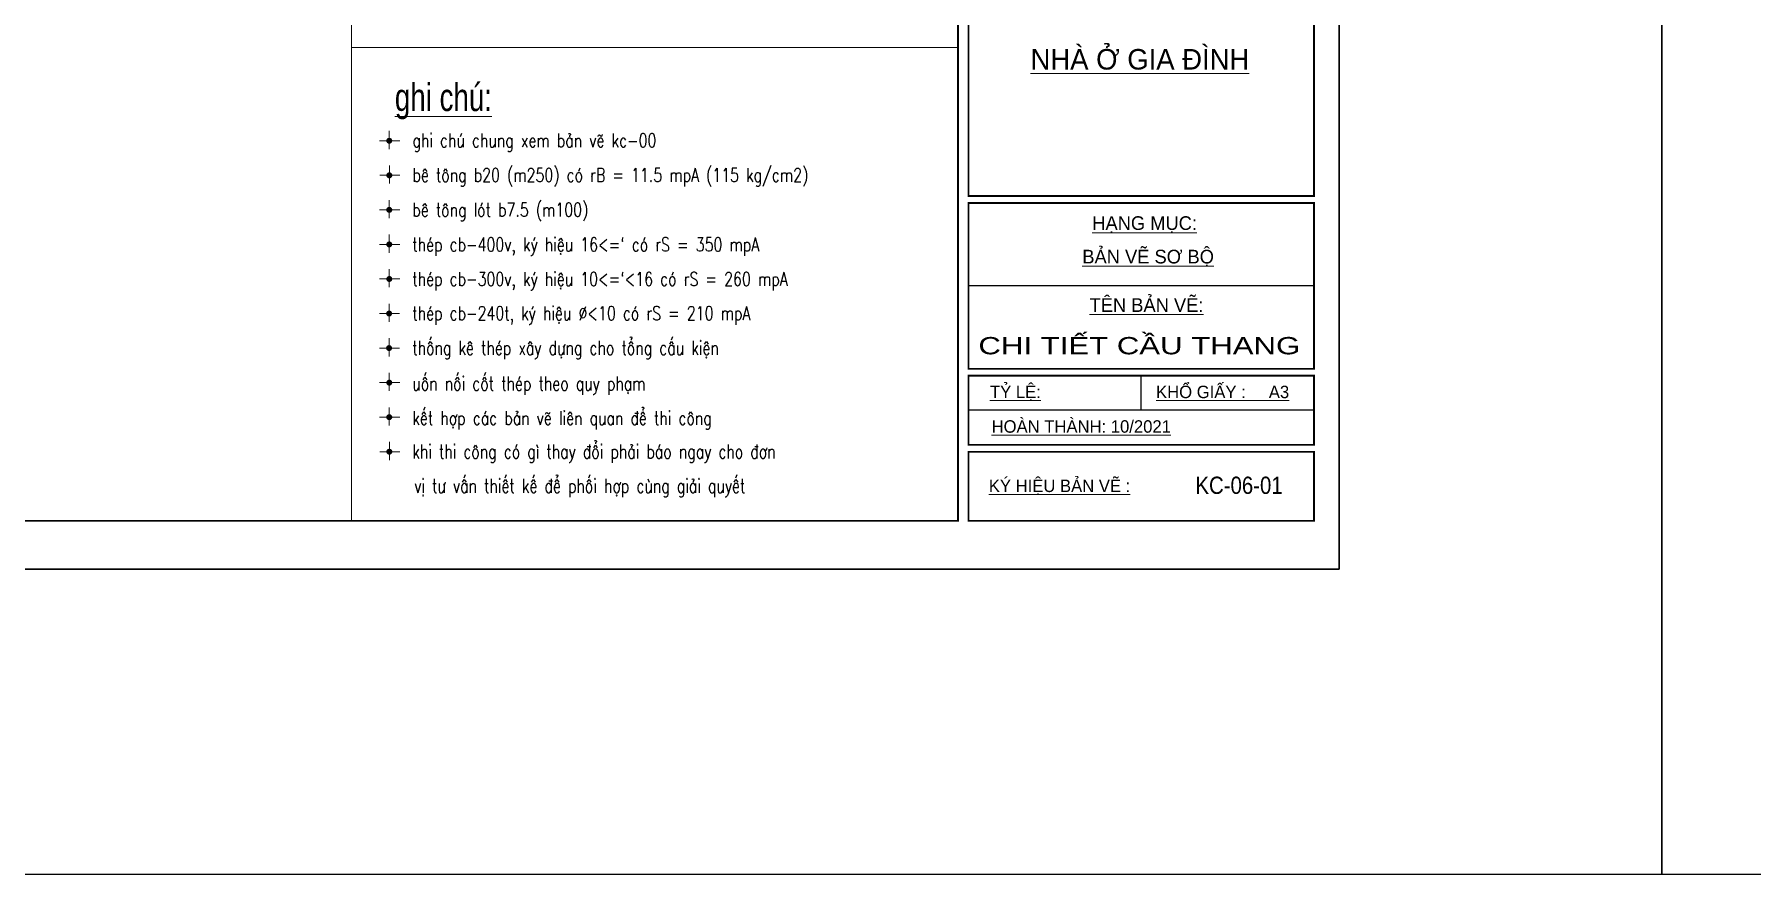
# Model space of a CAD drawing. Extents: x -2098986 to 943, y -1296280 to 73591.
# Drawn here: x -1771123 to -1746273, y -1296280 to -1284120 of the extents above; entities that cross this region are included whole.
import ezdxf
from ezdxf.enums import TextEntityAlignment as Align

# ---------------------------------------------------------------- set-up
doc = ezdxf.new("R2010")
doc.units = 0
doc.header["$LTSCALE"] = 150
doc.layers.get('Defpoints').update_dxf_attribs({"lineweight": 18})
for name, color, linetype, lineweight in [('05.Text', 253, 'Continuous', 18), ('11.Khung bo', 32, 'Continuous', 50), ('12.Khung', 36, 'Continuous', 25), ('G-ANNO-TTLB', 6, 'Continuous', 9), ('KCVN-THAY', 7, 'Continuous', 25), ('LS-DIM', 251, 'Continuous', 13), ('LS-TEXT', 60, 'Continuous', 20), ('LS-THAY', 7, 'Continuous', 20)]:
    doc.layers.add(name, color=color, linetype=linetype, lineweight=lineweight)
doc.layers.add('Tpl_Bound', color=1, linetype='Continuous', plot=False)
doc.styles.add('KCVN-LEADER', font='vnromadi.shx', dxfattribs={"width": 0.7, "height": 4})
doc.styles.add('vnarialH', font='')
doc.styles.add('VnAvantH', font='')
doc.styles.add('vnsimpli', font='vnsimli.shx', dxfattribs={"width": 0.75})
doc.styles.get('vnarialH').set_extended_font_data('.VnArialH')
doc.styles.get('VnAvantH').set_extended_font_data('.VnAvantH')

# ---------------------------------------------------------------- blocks, each defined once
blk = doc.blocks.new('*U4')
at = {"layer": 'KCVN-THAY', "color": 140}
blk.add_lwpolyline([(214871.76, 86966.68), (215381.8, 86966.68), (215381.8, 86579.68), (214871.76, 86579.68)], close=True, dxfattribs=at)
blk = doc.blocks.new('100')
at = {"layer": '11.Khung bo', "const_width": 26.7}
for points in [[(1860913, -945240), (1860913, -916940), (1896063, -916940), (1896063, -945240)], [(1860913, -945240), (1860913, -916940), (1896063, -916940), (1896063, -945240)], [(1860913, -945240), (1860913, -916940), (1896063, -916940), (1896063, -945240)], [(1896213, -940540), (1901213, -940540), (1901213, -936940), (1896213, -936940)], [(1896213, -940540), (1901213, -940540), (1901213, -936940), (1896213, -936940)], [(1896213, -940540), (1901213, -940540), (1901213, -936940), (1896213, -936940)], [(1896213, -943040), (1901213, -943040), (1901213, -940640), (1896213, -940640)], [(1896213, -943040), (1901213, -943040), (1901213, -940640), (1896213, -940640)], [(1896213, -943040), (1901213, -943040), (1901213, -940640), (1896213, -940640)], [(1896213, -944140), (1901213, -944140), (1901213, -943140), (1896213, -943140)], [(1896213, -944140), (1901213, -944140), (1901213, -943140), (1896213, -943140)], [(1896213, -944140), (1901213, -944140), (1901213, -943140), (1896213, -943140)], [(1896213, -945240), (1901213, -945240), (1901213, -944240), (1896213, -944240)], [(1896213, -945240), (1901213, -945240), (1901213, -944240), (1896213, -944240)], [(1896213, -945240), (1901213, -945240), (1901213, -944240), (1896213, -944240)]]:
    blk.add_lwpolyline(points, close=True, dxfattribs=at)
at = {"layer": '12.Khung'}
for p, q in [((1901213, -941840), (1896213, -941840)), ((1901213, -941840), (1896213, -941840)), ((1901213, -941840), (1896213, -941840)), ((1898713, -943640), (1898713, -943140)), ((1898713, -943640), (1898713, -943140)), ((1898713, -943640), (1898713, -943140)), ((1901213, -943640), (1896213, -943640)), ((1901213, -943640), (1896213, -943640)), ((1901213, -943640), (1896213, -943640))]:
    blk.add_line(p, q, dxfattribs=at)
blk.add_lwpolyline([(1901579, -945940), (1901579, -916240), (1859580, -916240), (1859580, -945940)], close=True, dxfattribs=at)
blk.add_lwpolyline([(1901579, -945940), (1901579, -916240), (1859580, -916240), (1859580, -945940)], close=True, dxfattribs=at)
blk.add_lwpolyline([(1901579, -945940), (1901579, -916240), (1859580, -916240), (1859580, -945940)], close=True, dxfattribs=at)
at = {"layer": '05.Text', "style": 'VnAvantH'}
for s, height, p in [('%%Unhµ ë gia ®×nh', 297, (1897112, -938709)), ('%%Uh¹ng môc:', 198, (1898005, -941030)), ('%%Uh¹ng môc:', 198, (1898005, -941030)), ('%%Uh¹ng môc:', 198, (1898005, -941030)), ('%%Ub¶n vÏ s¬ bé', 198, (1897861, -941515)), ('%%Ub¶n vÏ s¬ bé', 198, (1897861, -941515)), ('%%Ub¶n vÏ s¬ bé', 198, (1897861, -941515)), ('%%Utªn b¶n vÏ:', 198, (1897966, -942216)), ('%%Utªn b¶n vÏ:', 198, (1897966, -942216)), ('%%Utªn b¶n vÏ:', 198, (1897966, -942216)), ('%%Utû lÖ:', 180, (1896525, -943464)), ('%%UKHæ GIÊY :     A3', 180, (1898928, -943464)), ('%%Uhoµn thµnh: 10/2021', 180, (1896548, -943964)), ('%%Uký hiÖu b¶n vÏ :', 180, (1896508, -944823))]:
    blk.add_text(s, height=height, dxfattribs=at).set_placement(p)
blk = doc.blocks.new('n')
at = {"layer": 'LS-TEXT', "linetype": 'Continuous'}
for p, q in [((-27, 0), (-175, 0)), ((-175, 0), (188, 0)), ((0, 0), (0, 178)), ((0, 178), (0, -151))]:
    blk.add_line(p, q, dxfattribs=at)
at = {"layer": 'LS-TEXT', "linetype": 'Continuous', "const_width": 54}
blk.add_lwpolyline([(-27, 0, 1), (27, 0, 1)], format="xyb", close=True, dxfattribs=at)
blk = doc.blocks.new('GHI CHU NHA BE TONG 2')
at = {"layer": 'LS-THAY'}
blk.add_lwpolyline([(-266782, -808508), (-258003, -808508), (-258003, -815358), (-266782, -815358)], close=True, dxfattribs=at)
at = {"layer": 'LS-THAY', "xscale": 0.7999999999301508, "yscale": 0.7999999999301508, "zscale": 0.7999999999301508}
for p in [(-266233, -809858), (-266232, -810358), (-266233, -810858), (-266233, -811358), (-266233, -811858), (-266235, -812358), (-266236, -812858), (-266233, -813358), (-266233, -813858), (-266232, -814358)]:
    blk.add_blockref('n', p, dxfattribs=at)
at = {"layer": 'LS-TEXT', "color": 60, "style": 'KCVN-LEADER', "width": 0.75}
blk.add_text('%%Ughi chó:', height=400, dxfattribs=at).set_placement((-266152, -809428))
at = {"layer": 'LS-TEXT', "style": 'vnsimpli', "width": 0.75}
for s, p in [('   ghi chó chung xem b¶n vÏ kc-00', (-266233, -809952)), ('   bª t«ng b20 (m250) cã rB = 11.5 mpA (115 kg/cm2)', (-266233, -810453)), ('   bª t«ng lãt b7.5 (m100)', (-266235, -810956)), ('   thÐp cb-400v, ký hiÖu 16<=` cã rS = 350 mpA', (-266235, -811458)), ('   thÐp cb-300v, ký hiÖu 10<=`<16 cã rS = 260 mpA', (-266235, -811958)), ('   thÐp cb-240t, ký hiÖu %%C<10 cã rS = 210 mpA', (-266235, -812454)), ('   thèng kª thÐp x©y dùng cho tæng cÊu kiÖn', (-266236, -812954)), ('   uèn nèi cèt thÐp theo quy ph¹m', (-266235, -813470)), ('   kÕt hîp c¸c b¶n vÏ liªn quan ®Ó thi c«ng', (-266235, -813970)), ('   khi thi c«ng cã g× thay ®æi ph¶i b¸o ngay cho ®¬n', (-266236, -814454)), ('vÞ t\xad vÊn thiÕt kÕ ®Ó phèi hîp cïng gi¶i quyÕt', (-265871, -814951))]:
    blk.add_text(s, height=200, dxfattribs=at).set_placement(p)

msp = doc.modelspace()

# ---------------------------------------------------------------- linework, layer by layer
at = {"layer": 'LS-THAY', "color": 140}
msp.add_lwpolyline([(-1855203.1, -1257579.6), (-1290964.8, -1257579.1), (-1290964.8, -1296279.9), (-1855203.1, -1296279.9)], close=True, dxfattribs=at)
at = {"layer": 'LS-THAY', "lineweight": 0}
msp.add_lwpolyline([(-1766536, -1284310), (-1757756.8, -1284310), (-1757756.8, -1278438.6), (-1766535.6, -1278438.6)], close=True, dxfattribs=at)
at = {"layer": 'Tpl_Bound', "color": 1}
msp.add_lwpolyline([(-1794240.1, -1291860), (-1794240.1, -1262160), (-1752240.1, -1262160), (-1752240.1, -1291860)], close=True, dxfattribs=at)

# ---------------------------------------------------------------- block references
at = {"layer": '05.Text', "xscale": 1.000009185772931, "yscale": 1.000009185772931, "zscale": 1.000009185772931}
msp.add_blockref('100', (-3653836.8, -345911.5), dxfattribs=at)
at = {"layer": 'Defpoints', "xscale": 100, "yscale": 100, "zscale": 100}
for p in [(-23285750.8, -9954247.4), (-23234746.5, -9954247.4)]:
    msp.add_blockref('*U4', p, dxfattribs=at)
at = {"layer": 'LS-DIM'}
msp.add_blockref('GHI CHU NHA BE TONG 2', (-1499754.1, -475801.7), dxfattribs=at)

# ---------------------------------------------------------------- texts
at = {"layer": 'G-ANNO-TTLB', "color": 3, "style": 'vnarialH'}
for s, width, p, p2 in [('chi tiÕt cÇu thang', 1.290365, (-1757462, -1288749.9), (-1752805.1, -1288749.9)), ('KC-06-01', 0.844492, (-1754321.7, -1290770), (-1753059.4, -1290770))]:
    msp.add_text(s, height=250, dxfattribs=dict(at, width=width)).set_placement(p, p2, align=Align.FIT)

doc.saveas('drawing.dxf')
